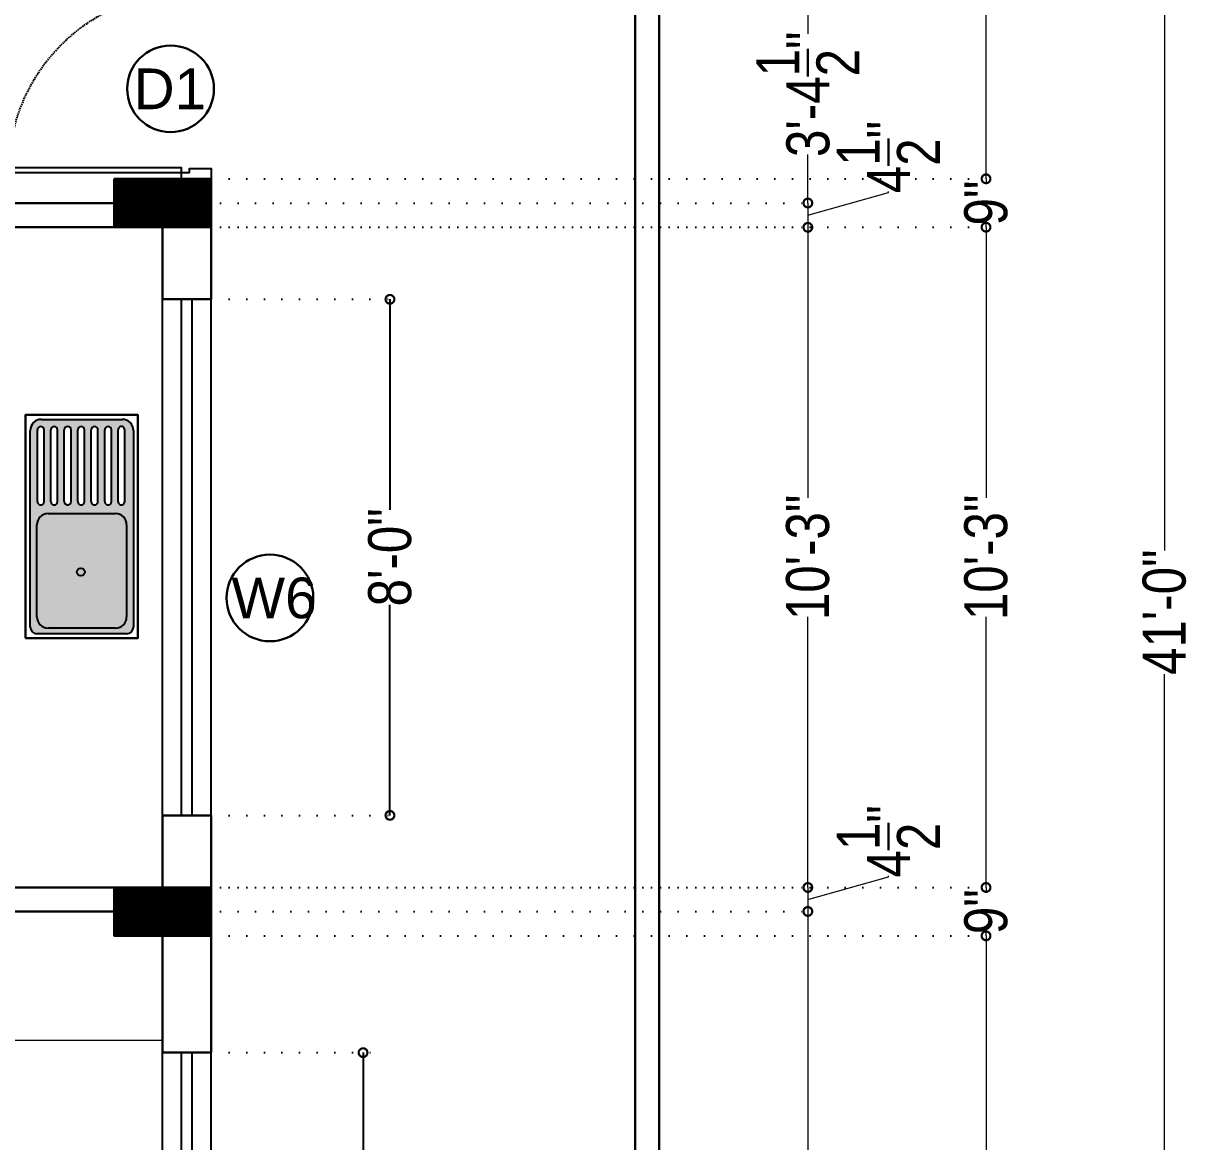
# Model space of a CAD drawing. Extents: x -454308 to 890911, y -14103 to 1343694.
# Drawn here: x 198046.9 to 198264.4, y 661854.3 to 662062.4 of the extents above; entities that cross this region are included whole.
import ezdxf

# ---------------------------------------------------------------- set-up
doc = ezdxf.new("R2010")
doc.units = 0
doc.header["$MEASUREMENT"] = 0
doc.header["$PDMODE"] = 32
doc.linetypes.add('DOT2', pattern=[3.174999999999998, 0, -3.174999999999998])
for name, color, linetype in [('A-Door', 144, 'Continuous'), ('ELE', 7, 'Continuous'), ('FURN', 250, 'Continuous'), ('walls', 7, 'Continuous')]:
    doc.layers.add(name, color=color, linetype=linetype)
for name, color, linetype, lineweight in [('A-Wall', 7, 'Continuous', 30), ('AR- Dim', 159, 'Continuous', 9), ('HATCH', 8, 'Continuous', 20), ('sill', 32, 'Continuous', 25), ('Text', 55, 'Continuous', 25), ('WINDOW', 147, 'Continuous', 25)]:
    doc.layers.add(name, color=color, linetype=linetype, lineweight=lineweight)
doc.styles.add('AA_03.50', font='ARIALN.TTF', dxfattribs={"height": 8})
doc.styles.add('jag', font='arial.ttf')
doc.dimstyles.new('AA_03.50', dxfattribs={"dimtxt": 9, "dimasz": 3.25, "dimexe": 1.75, "dimexo": 3.375, "dimgap": 0.09, "dimtad": 0, "dimdec": 0, "dimzin": 3, "dimdsep": 46, "dimlunit": 4, "dimtxsty": 'AA_03.50', "dimblk": 'DOTSMALL', "dimcen": 0.09, "dimclre": 7, "dimadec": 0, "dimazin": 0, "dimtfac": 1, "dimtdec": 0, "dimtofl": 0, "dimtmove": 0, "dimatfit": 3, "dimfxl": 1, "dimtolj": 1, "dimtzin": 0, "dimlwd": -1, "dimarcsym": 0})

# ---------------------------------------------------------------- blocks, each defined once
blk = doc.blocks.new('rtrttet')
at = {"layer": 'FURN', "ltscale": 5}
h = blk.add_hatch(color=252, dxfattribs=at)
h.set_gradient(color1=(132, 132, 132), rotation=89.99999999999996, one_color=1, tint=1, name='CURVED')
edge = h.paths.add_edge_path(flags=16)
edge.add_line((50990.56004541033, -3347.328410503327), (50990.56004541033, -3359.910334155564))
edge.add_arc((50991.15078083245, -3359.910334155564), 0.5907354221348183, 180, 360)
edge.add_line((50991.7415162546, -3359.910334155564), (50991.7415162546, -3347.328410503327))
edge.add_arc((50991.15078083245, -3347.328410503327), 0.5907354221348183, 0, 180)
edge = h.paths.add_edge_path(flags=16)
edge.add_line((50992.92298709886, -3347.328410503327), (50992.92298709886, -3359.910334155564))
edge.add_arc((50993.51372252098, -3359.910334155564), 0.5907354221348183, 180, 360)
edge.add_line((50994.10445794313, -3359.910334155564), (50994.10445794313, -3347.328410503327))
edge.add_arc((50993.51372252098, -3347.328410503327), 0.5907354221348183, 0, 180)
edge = h.paths.add_edge_path(flags=16)
edge.add_line((50995.28592878741, -3347.328410503327), (50995.28592878741, -3359.910334155564))
edge.add_arc((50995.87666420952, -3359.910334155564), 0.5907354221348183, 180, 360)
edge.add_line((50996.46739963167, -3359.910334155564), (50996.46739963167, -3347.328410503327))
edge.add_arc((50995.87666420952, -3347.328410503327), 0.5907354221348183, 0, 180)
edge = h.paths.add_edge_path(flags=16)
edge.add_line((50997.64887047594, -3347.328410503327), (50997.64887047594, -3359.910334155564))
edge.add_arc((50998.23960589809, -3359.910334155564), 0.5907354221348183, 180, 360)
edge.add_line((50998.83034132022, -3359.910334155564), (50998.83034132022, -3347.328410503327))
edge.add_arc((50998.23960589809, -3347.328410503327), 0.5907354221348183, 0, 180)
edge = h.paths.add_edge_path(flags=16)
edge.add_line((50989.37857456606, -3347.328410503327), (50989.37857456606, -3359.910334155564))
edge.add_arc((50988.78783914392, -3359.910334155564), 0.5907354221348183, -180, 0, ccw=False)
edge.add_line((50988.19710372178, -3359.910334155564), (50988.19710372178, -3347.328410503327))
edge.add_arc((50988.78783914392, -3347.328410503327), 0.5907354221348183, 0, 180, ccw=False)
edge = h.paths.add_edge_path(flags=16)
edge.add_line((50987.01563287752, -3347.328410503327), (50987.01563287752, -3359.910334155564))
edge.add_arc((50986.42489745539, -3359.910334155564), 0.5907354221348183, -180, 0, ccw=False)
edge.add_line((50985.83416203325, -3359.910334155564), (50985.83416203325, -3347.328410503327))
edge.add_arc((50986.42489745539, -3347.328410503327), 0.5907354221348183, 0, 180, ccw=False)
edge = h.paths.add_edge_path()
edge.add_line((51000.09801564757, -3325.312846690668), (51000.09801564757, -3359.787715925591))
edge.add_arc((50998.12889757379, -3359.787715925591), 1.969118073782724, -90, 0, ccw=False)
edge.add_line((50998.12889757379, -3361.756833999378), (50983.95124744254, -3361.756833999378))
edge.add_arc((50983.95124744254, -3359.787715925591), 1.969118073782724, 180, 270, ccw=False)
edge.add_line((50981.98212936877, -3359.787715925591), (50981.98212936877, -3325.312846690668))
edge.add_arc((50983.16360021303, -3325.312846690668), 1.181470844269636, 90, 180, ccw=False)
edge.add_line((50983.16360021303, -3324.131375846385), (50998.9165448033, -3324.131375846385))
edge.add_arc((50998.9165448033, -3325.312846690668), 1.181470844269636, 0, 90, ccw=False)
edge = h.paths.add_edge_path(flags=16)
edge.add_line((50984.65269118897, -3347.328410503327), (50984.65269118897, -3359.910334155564))
edge.add_arc((50984.07785513079, -3347.312511139378), 0.5750558960384421, 358.4156626171143, 541.5843373828856)
edge.add_arc((50984.07785513079, -3359.926233519499), 0.5750558960384421, 178.4156626171142, 361.5843373828858)
edge.add_line((50983.5030190726, -3347.335673492086), (50983.5030190726, -3359.910334155564))
h = blk.add_hatch(color=252, dxfattribs=at)
h.set_gradient(color1=(132, 132, 132), rotation=89.99999999999996, one_color=1, tint=1, name='CURVED')
edge = h.paths.add_edge_path()
edge.add_line((50999.21622282836, -3327.1003559008), (50999.21622282836, -3343.247124105828))
edge.add_arc((50997.24710475459, -3343.247124105828), 1.969118073782724, -90, 0, ccw=False)
edge.add_line((50997.24710475459, -3345.216242179598), (50985.43239631189, -3345.216242179598))
edge.add_arc((50985.43239631189, -3343.247124105828), 1.969118073782724, 180, 270, ccw=False)
edge.add_line((50983.46327823809, -3343.247124105828), (50983.46327823809, -3327.1003559008))
edge.add_arc((50985.43239631189, -3327.1003559008), 1.969118073782724, 90, 180, ccw=False)
edge.add_line((50985.43239631189, -3325.131237827027), (50997.24710475459, -3325.131237827027))
edge.add_arc((50997.24710475459, -3327.1003559008), 1.969118073782724, 0, 90, ccw=False)
at = {"layer": 'ELE'}
blk.add_lwpolyline([(51000.88566287708, -3323.343728616881), (50981.19448213926, -3323.343728616881), (50981.19448213926, -3362.544481228896), (51000.88566287708, -3362.544481228896)], close=True, dxfattribs=at)
blk.add_circle((50991.20272050669, -3334.973535494666), 0.6792338294544606, dxfattribs=at)
at = {"layer": 'FURN'}
for p, q in [((50981.19448213926, -3323.343728616881), (51000.88566287708, -3323.343728616881)), ((50981.19448213926, -3362.544481228896), (50981.19448213926, -3323.343728616881)), ((50983.16360021303, -3324.131375846385), (50998.9165448033, -3324.131375846385)), ((51000.88566287708, -3323.343728616881), (51000.88566287708, -3362.544481228896)), ((50981.98212936877, -3359.787715925591), (50981.98212936877, -3325.312846690668)), ((50985.13271828683, -3325.131237827027), (50996.94742672952, -3325.131237827027)), ((50985.13271828683, -3325.131237827027), (50996.94742672952, -3325.131237827027)), ((51000.09801564757, -3325.312846690668), (51000.09801564757, -3359.787715925591)), ((50983.16360021303, -3343.247124105828), (50983.16360021303, -3327.1003559008)), ((50983.16360021303, -3343.247124105828), (50983.16360021303, -3327.1003559008)), ((50998.9165448033, -3327.1003559008), (50998.9165448033, -3343.247124105828)), ((50998.9165448033, -3327.1003559008), (50998.9165448033, -3343.247124105828)), ((50996.94742672952, -3345.216242179598), (50985.13271828683, -3345.216242179598)), ((50996.94742672952, -3345.216242179598), (50985.13271828683, -3345.216242179598)), ((50983.5030190726, -3347.335673492086), (50983.5030190726, -3359.910334155564)), ((51000.88566287708, -3362.544481228896), (50981.19448213926, -3362.544481228896)), ((50998.12889757379, -3361.756833999378), (50983.95124744254, -3361.756833999378))]:
    blk.add_line(p, q, dxfattribs=at)
at = {"layer": 'FURN', "color": 0}
for p, q in [((50984.65269118897, -3347.328410503327), (50984.65269118897, -3359.910334155564)), ((50985.83416203325, -3347.328410503327), (50985.83416203325, -3359.910334155564)), ((50987.01563287752, -3347.328410503327), (50987.01563287752, -3359.910334155564)), ((50988.19710372178, -3347.328410503327), (50988.19710372178, -3359.910334155564)), ((50989.37857456606, -3347.328410503327), (50989.37857456606, -3359.910334155564)), ((50990.56004541033, -3347.328410503327), (50990.56004541033, -3359.910334155564)), ((50991.7415162546, -3347.328410503327), (50991.7415162546, -3359.910334155564)), ((50992.92298709886, -3347.328410503327), (50992.92298709886, -3359.910334155564)), ((50994.10445794313, -3347.328410503327), (50994.10445794313, -3359.910334155564)), ((50995.28592878741, -3347.328410503327), (50995.28592878741, -3359.910334155564)), ((50996.46739963167, -3347.328410503327), (50996.46739963167, -3359.910334155564)), ((50997.64887047594, -3347.328410503327), (50997.64887047594, -3359.910334155564)), ((50998.83034132022, -3347.328410503327), (50998.83034132022, -3359.910334155564))]:
    blk.add_line(p, q, dxfattribs=at)
at = {"layer": 'FURN'}
for centre, radius, start, end in [((50983.16360021303, -3325.312846690668), 1.181470844269636, 90, 180), ((50998.9165448033, -3325.312846690668), 1.181470844269636, 0, 90), ((50985.13271828683, -3327.1003559008), 1.969118073782724, 90, 180), ((50985.13271828683, -3327.1003559008), 1.969118073782724, 90, 180), ((50996.94742672952, -3327.1003559008), 1.969118073782724, 0, 90), ((50996.94742672952, -3327.1003559008), 1.969118073782724, 0, 90), ((50985.13271828683, -3343.247124105828), 1.969118073782724, 180, 270), ((50985.13271828683, -3343.247124105828), 1.969118073782724, 180, 270), ((50996.94742672952, -3343.247124105828), 1.969118073782724, 270, 0), ((50996.94742672952, -3343.247124105828), 1.969118073782724, 270, 0), ((50984.07785513079, -3347.312511139378), 0.5750558960384421, 358.4156626171143, 181.5843373828857), ((50986.42489745539, -3347.328410503327), 0.5907354221348183, 0, 180), ((50988.78783914392, -3347.328410503327), 0.5907354221348183, 0, 180), ((50991.15078083245, -3347.328410503327), 0.5907354221348183, 0, 180), ((50993.51372252098, -3347.328410503327), 0.5907354221348183, 0, 180), ((50995.87666420952, -3347.328410503327), 0.5907354221348183, 0, 180), ((50998.23960589809, -3347.328410503327), 0.5907354221348183, 0, 180), ((50983.95124744254, -3359.787715925591), 1.969118073782724, 180, 270), ((50984.07785513079, -3359.926233519499), 0.5750558960384421, 178.4156626171142, 1.584337382885721), ((50986.42489745539, -3359.910334155564), 0.5907354221348183, 180, 0), ((50988.78783914392, -3359.910334155564), 0.5907354221348183, 180, 0), ((50991.15078083245, -3359.910334155564), 0.5907354221348183, 180, 0), ((50993.51372252098, -3359.910334155564), 0.5907354221348183, 180, 0), ((50995.87666420952, -3359.910334155564), 0.5907354221348183, 180, 0), ((50998.23960589809, -3359.910334155564), 0.5907354221348183, 180, 0), ((50998.12889757379, -3359.787715925591), 1.969118073782724, 270, 0)]:
    blk.add_arc(centre, radius, start, end, dxfattribs=at)
blk = doc.blocks.new('eeee')
at = {"layer": 'A-Door'}
for points in [[(165919.1983659357, 672860.6683112537), (165924.7052152508, 672860.6683112537), (165924.7052152508, 672859.4765304318), (165923.225763196, 672859.4765304318), (165923.225763196, 672858.7779002946), (165919.1983659357, 672858.7779002946), (165919.1983659357, 672860.6683112537)], [(165924.7052152508, 672859.4765304318), (165924.7052152508, 672858.6135167329), (165956.8832974426, 672858.6135167329), (165956.8832974426, 672859.4765304318), (165924.7052152508, 672859.4765304318)], [(165956.8832974426, 672858.6135167329), (165956.8422015522, 672858.3258455002)], [(165956.8422015522, 672858.2025578289), (165956.8422015522, 672857.9970783768)], [(165956.6778179906, 672855.9833797468), (165956.6778179906, 672855.7368044043)], [(165956.7600097714, 672856.723105774), (165956.7600097714, 672856.6820098838), (165956.7189138809, 672856.4765304319)], [(165956.7189138809, 672856.3532427606), (165956.7189138809, 672856.1066674179)], [(165956.8011056618, 672857.0929687879), (165956.7600097714, 672856.8463934454)], [(165956.8011056618, 672857.8326948152), (165956.8011056618, 672857.5861194729)], [(165956.8011056618, 672857.4628318016), (165956.8011056618, 672857.2162564592)], [(165956.3901467577, 672853.7642016646), (165956.3490508672, 672853.5176263221)], [(165956.431242648, 672854.1340646785), (165956.3901467577, 672853.887489336)], [(165956.5134344289, 672854.5039276918), (165956.4723385385, 672854.2573523497)], [(165956.5545303193, 672854.8737907058), (165956.5545303193, 672854.7915989249), (165956.5134344289, 672854.6272153632)], [(165956.6367221001, 672855.6135167329), (165956.5956262097, 672855.3669413907)], [(165956.5956262097, 672855.2436537194), (165956.5956262097, 672854.997078377)], [(165955.9380919631, 672851.5450235824), (165955.8559001823, 672851.2984482399)], [(165956.020283744, 672851.9148865961), (165955.9791878536, 672851.6683112537)], [(165956.0613796344, 672852.2847496098), (165956.020283744, 672852.0381742675)], [(165956.1846673056, 672852.6546126236), (165956.1024755248, 672852.408037281)], [(165956.2668590864, 672853.0244756372), (165956.225763196, 672852.8600920754), (165956.1846673056, 672852.7779002947)], [(165956.3079549769, 672853.394338651), (165956.2668590864, 672853.1477633085)], [(165955.3216536069, 672849.4080372811), (165955.2394618262, 672849.1614619386), (165955.2394618262, 672849.1203660482)], [(165955.4449412782, 672849.7779002946), (165955.3627494974, 672849.5313249523)], [(165955.527133059, 672850.1066674181), (165955.4449412782, 672849.8600920754)], [(165955.6504207303, 672850.4765304318), (165955.5682289494, 672850.2299550893)], [(165955.7737084015, 672850.805297555), (165955.6504207303, 672850.5998181031)], [(165955.8559001823, 672851.1751605687), (165955.7737084015, 672851.0107770071), (165955.7737084015, 672850.9285852263)], [(165954.5819275796, 672847.2710509797), (165954.4997357988, 672847.0244756372)], [(165954.7052152508, 672847.6409139935), (165954.62302347, 672847.3943386507)], [(165954.828502922, 672847.9696811168), (165954.7463111412, 672847.7642016646)], [(165954.9517905933, 672848.3395441305), (165954.8695988125, 672848.0929687879)], [(165955.0750782645, 672848.7094071441), (165955.0339823741, 672848.4628318016)], [(165955.2394618262, 672849.0381742673), (165955.1161741549, 672848.8326948152)], [(165953.6778179906, 672845.2162564592), (165953.5956262097, 672845.0107770071)], [(165953.8422015522, 672845.5450235824), (165953.7600097714, 672845.3395441303)], [(165954.0065851139, 672845.8737907057), (165953.924393333, 672845.6272153632)], [(165954.1709686755, 672846.2436537194), (165954.0476810042, 672845.997078377)], [(165954.2942563467, 672846.6135167329), (165954.1709686755, 672846.3669413907)], [(165954.4586399083, 672846.901187966), (165954.3353522371, 672846.695708514)], [(165952.4860371686, 672842.9148865961), (165952.3627494974, 672842.6683112535)], [(165952.6915166207, 672843.202557829), (165952.5682289494, 672842.997078377)], [(165952.8559001823, 672843.5313249523), (165952.7326125111, 672843.3258455003)], [(165953.020283744, 672843.8600920754), (165953.020283744, 672843.8600920754), (165952.8969960728, 672843.6546126236)], [(165953.225763196, 672844.1888591989), (165953.1024755248, 672843.9833797468)], [(165953.3490508672, 672844.5176263221), (165953.225763196, 672844.31214687)], [(165953.5545303193, 672844.8874893357), (165953.4312426481, 672844.6409139935)], [(165951.0887768947, 672840.6546126236), (165951.0476810043, 672840.5313249523), (165950.9654892234, 672840.4491331715)], [(165951.3353522371, 672840.9833797468), (165951.1709686755, 672840.7779002949)], [(165951.5408316892, 672841.2710509797), (165951.3764481275, 672841.0655715276)], [(165951.7463111412, 672841.5998181031), (165951.5819275796, 672841.394338651)], [(165951.9106947029, 672841.9285852263), (165951.7874070316, 672841.7231057743)], [(165952.1161741549, 672842.2573523496), (165952.0750782645, 672842.1751605687), (165951.9928864837, 672842.0107770071)], [(165952.2805577166, 672842.5861194729), (165952.1572700453, 672842.3395441303)], [(165949.527133059, 672838.5587222124), (165949.4038453878, 672838.3532427606)], [(165949.7737084015, 672838.8463934455), (165949.6093248399, 672838.6409139932)], [(165950.020283744, 672839.1340646783), (165949.9380919632, 672838.9696811165), (165949.8559001823, 672838.9285852263)], [(165950.2668590864, 672839.421735911), (165950.1024755248, 672839.2162564592)], [(165950.4723385385, 672839.7094071441), (165950.3079549768, 672839.5039276921)], [(165950.6778179905, 672840.0381742673), (165950.5545303193, 672839.8326948152)], [(165950.8832974426, 672840.3669413907), (165950.7600097714, 672840.1614619386)], [(165947.5956262097, 672836.2984482399), (165947.3901467577, 672836.0929687879)], [(165947.8422015522, 672836.5450235824), (165947.6778179906, 672836.380640021)], [(165948.0887768946, 672836.8326948154), (165947.924393333, 672836.6683112537)], [(165948.3764481275, 672837.1203660483), (165948.1709686755, 672836.9148865961)], [(165948.5819275796, 672837.4080372811), (165948.4586399084, 672837.2025578289)], [(165948.828502922, 672837.695708514), (165948.6641193604, 672837.4902290619)], [(165949.0750782645, 672837.9422838563), (165948.9106947029, 672837.7779002946)], [(165949.321653607, 672838.2299550893), (165949.1572700453, 672838.0655715276)], [(165945.4175440179, 672834.2436537194), (165945.2531604563, 672834.0381742675)], [(165945.7052152508, 672834.4491331715), (165945.4997357987, 672834.2847496098)], [(165945.9928864837, 672834.695708514), (165945.828502922, 672834.5313249523)], [(165946.2394618261, 672834.9833797468), (165946.0750782645, 672834.7779002947)], [(165946.527133059, 672835.2299550893), (165946.3627494974, 672835.0655715276)], [(165946.7737084015, 672835.5176263221), (165946.6093248398, 672835.3121468702)], [(165947.0613796344, 672835.723105774), (165946.8969960727, 672835.5998181029)], [(165947.3079549768, 672836.0107770071), (165947.1435714152, 672835.805297555)], [(165942.4586399083, 672831.901187966), (165942.2531604563, 672831.7779002947)], [(165942.7874070316, 672832.1066674181), (165942.5819275796, 672831.9833797468)], [(165943.0750782645, 672832.3121468701), (165943.0339823741, 672832.2710509797), (165942.8695988125, 672832.1888591988)], [(165943.4038453878, 672832.5587222126), (165943.1983659358, 672832.4354345414)], [(165943.6915166207, 672832.7642016646), (165943.4860371686, 672832.6409139932)], [(165943.9791878536, 672833.0107770071), (165943.8148042919, 672832.8463934454)], [(165944.2668590864, 672833.2573523497), (165944.1024755248, 672833.092968788)], [(165944.5545303193, 672833.5039276918), (165944.5545303193, 672833.4628318016), (165944.3901467577, 672833.3395441303)], [(165944.8832974426, 672833.7094071441), (165944.6778179906, 672833.5450235825)], [(165945.129872785, 672833.9559824864), (165944.9654892234, 672833.7915989249)], [(165938.9654892234, 672829.7642016646), (165938.7600097714, 672829.6409139932)], [(165939.2942563467, 672829.9285852263), (165939.0476810042, 672829.805297555)], [(165939.62302347, 672830.0929687879), (165939.4175440179, 672830.0107770071)], [(165939.9517905933, 672830.29844824), (165939.7874070316, 672830.2162564592), (165939.7463111412, 672830.1751605687)], [(165940.2805577166, 672830.5039276921), (165940.0750782645, 672830.3395441304)], [(165940.6093248399, 672830.6683112537), (165940.4038453878, 672830.5450235824)], [(165940.9380919631, 672830.8737907058), (165940.6915166207, 672830.7505030346)], [(165941.225763196, 672831.0792701577), (165941.020283744, 672830.9559824865)], [(165941.5545303193, 672831.2847496098), (165941.4723385385, 672831.202557829), (165941.3490508672, 672831.1614619386)], [(165941.8832974426, 672831.490229062), (165941.6778179906, 672831.3258455003)], [(165942.1709686755, 672831.695708514), (165941.9654892234, 672831.5724208427)], [(165933.7874070316, 672827.5861194729), (165933.5819275796, 672827.4628318016)], [(165934.1572700453, 672827.6683112537), (165933.9106947029, 672827.5861194729)], [(165934.527133059, 672827.791598925), (165934.2805577166, 672827.7094071441)], [(165934.8559001823, 672827.9148865961), (165934.6093248399, 672827.8326948154)], [(165935.225763196, 672828.0792701578), (165934.9791878536, 672827.997078377)], [(165935.5545303193, 672828.2025578289), (165935.3490508673, 672828.1203660483)], [(165935.924393333, 672828.3258455002), (165935.6778179905, 672828.2436537195)], [(165936.2531604563, 672828.4491331715), (165936.0476810042, 672828.3669413907)], [(165936.62302347, 672828.6135167329), (165936.3764481275, 672828.5313249523)], [(165936.9517905933, 672828.7779002946), (165936.7463111412, 672828.6546126234)], [(165937.2805577166, 672828.9422838564), (165937.0339823741, 672828.8600920754)], [(165937.6093248399, 672829.0655715276), (165937.4038453878, 672828.9833797468)], [(165937.9791878536, 672829.2710509797), (165937.7326125111, 672829.1477633085)], [(165938.3079549769, 672829.394338651), (165938.1024755248, 672829.3121468701), (165938.1024755248, 672829.2710509797)], [(165938.6367221001, 672829.5998181031), (165938.4312426481, 672829.4765304318)], [(165919.1983659357, 672824.7094071441), (165924.7052152508, 672824.7094071441), (165924.7052152508, 672825.8600920757), (165923.225763196, 672825.8600920757), (165923.225763196, 672826.5176263221), (165919.1983659357, 672826.5176263221), (165919.1983659357, 672824.7094071441)], [(165923.5134344289, 672825.8600920757), (165923.225763196, 672825.8600920757)], [(165923.8832974426, 672825.8600920757), (165923.6367221001, 672825.8600920757)], [(165924.2531604563, 672825.9011879661), (165924.0065851139, 672825.8600920757)], [(165924.62302347, 672825.9011879661), (165924.3764481275, 672825.9011879661)], [(165924.9928864837, 672825.9011879661), (165924.7463111412, 672825.9011879661)], [(165925.3627494974, 672825.9011879661), (165925.1572700453, 672825.9011879661), (165925.116174155, 672825.9011879661)], [(165925.7326125111, 672825.9422838563), (165925.527133059, 672825.9011879661)], [(165926.1435714152, 672825.9833797467), (165925.8559001823, 672825.9833797467)], [(165926.4723385385, 672825.9833797467), (165926.2668590864, 672825.9833797467)], [(165926.8832974426, 672826.0244756372), (165926.5956262097, 672826.0244756372)], [(165927.2120645659, 672826.1066674179), (165927.0887768947, 672826.0655715276), (165927.0065851139, 672826.0655715276)], [(165927.62302347, 672826.1477633085), (165927.3764481275, 672826.1066674179)], [(165927.9928864837, 672826.1888591989), (165927.7463111412, 672826.1477633085)], [(165928.3627494974, 672826.2299550893), (165928.1161741549, 672826.1888591989)], [(165928.7326125111, 672826.3121468701), (165928.4860371686, 672826.2710509797)], [(165929.1024755248, 672826.3532427606), (165928.9791878536, 672826.3121468701), (165928.8559001823, 672826.3121468701)], [(165929.4312426481, 672826.4354345412), (165929.225763196, 672826.3943386507)], [(165929.8422015522, 672826.5176263221), (165929.5956262097, 672826.4354345412)], [(165930.1709686755, 672826.5998181029), (165929.9654892234, 672826.5176263221)], [(165930.5819275796, 672826.6409139935), (165930.2942563467, 672826.6409139935)], [(165930.9106947029, 672826.723105774), (165930.8695988125, 672826.723105774), (165930.7052152508, 672826.6820098838)], [(165931.2805577165, 672826.8463934454), (165931.0339823741, 672826.7642016646)], [(165931.6504207303, 672826.9285852263), (165931.4038453878, 672826.8463934454)], [(165932.020283744, 672827.0107770071), (165931.7737084015, 672826.9285852263)], [(165932.3901467577, 672827.1340646785), (165932.1435714152, 672827.0518728975)], [(165932.7189138809, 672827.2162564592), (165932.5134344289, 672827.1340646785)], [(165933.0887768946, 672827.3395441305), (165932.8422015522, 672827.2573523496)], [(165933.4586399084, 672827.4628318016), (165933.2120645659, 672827.380640021)]]:
    blk.add_lwpolyline(points, dxfattribs=at)
blk = doc.blocks.new('EGVSVS')
at = {"layer": 'A-Wall'}
h = blk.add_hatch(dxfattribs=at)
h.set_pattern_fill('ANSI31', color=256, style=0)
h.set_pattern_definition([(45, (0, 0), (-0.08838834764831843, 0.08838834764831845), [])])
h.paths.add_polyline_path([(188258.4927754184, 672097.5055490561), (188258.4927754184, 672106.5055490562), (188240.4927754184, 672106.5055490563), (188240.4927754184, 672097.5055490562)])
blk.add_lwpolyline([(188240.4927754184, 672106.5055490562), (188258.4927754184, 672106.5055490562), (188258.4927754184, 672097.5055490562), (188240.4927754184, 672097.5055490562)], close=True, dxfattribs=at)
blk = doc.blocks.new('_DotSmall')
at = {"color": 0, "linetype": 'ByBlock', "const_width": 0.5}
blk.add_lwpolyline([(-0.0625, 0, 1), (0.0625, 0, 1)], format="xyb", close=True, dxfattribs=at)
blk = doc.blocks.new('*D92')
at = {"layer": 'DEFPOINTS', "color": 0, "lineweight": 30, "transparency": 16777216}
for p in [(198081.7869079988, 662011.0401954218), (198081.7869079988, 661915.0401954218), (198115.0750845898, 661915.0401954218)]:
    blk.add_point(p, dxfattribs=at)
at = {"layer": 'walls', "color": 7, "linetype": 'DOT2', "lineweight": -2, "transparency": 16777216}
for p, q in [((198085.1619079988, 662011.0401954218), (198116.8250845898, 662011.0401954218)), ((198085.1619079988, 661915.0401954218), (198116.8250845898, 661915.0401954218))]:
    blk.add_line(p, q, dxfattribs=at)
at = {"layer": 'walls', "color": 0, "transparency": 16777216}
for p, q in [((198115.0750845898, 662011.0401954218), (198115.0750845898, 661971.8587083822)), ((198115.0750845898, 661915.0401954218), (198115.0750845898, 661954.2216824613))]:
    blk.add_line(p, q, dxfattribs=at)
at = {"layer": 'walls', "color": 0, "transparency": 16777216, "xscale": 3.25, "yscale": 3.25, "zscale": 3.25}
for p, rotation in [((198115.0750845898, 662011.0401954218), 90), ((198115.0750845898, 661915.0401954218), 270)]:
    blk.add_blockref('_DotSmall', p, dxfattribs=dict(at, rotation=rotation))
at = {"layer": 'walls', "color": 0, "lineweight": 30, "transparency": 16777216, "insert": (198115.0750845897, 661963.0401954218), "char_height": 8, "attachment_point": 5, "rotation": 90, "style": 'AA_03.50'}
blk.add_mtext('\\A1;8\'-0"', dxfattribs=at)
blk = doc.blocks.new('*D94')
at = {"layer": 'DEFPOINTS', "color": 0, "lineweight": 30, "transparency": 16777216}
for p in [(198081.7869079988, 661870.8929351479), (198081.7869079988, 661774.8929351479), (198110.0759175038, 661774.8929351479)]:
    blk.add_point(p, dxfattribs=at)
at = {"layer": 'walls', "color": 7, "linetype": 'DOT2', "lineweight": -2, "transparency": 16777216}
for p, q in [((198085.1619079988, 661870.8929351479), (198111.8259175038, 661870.8929351479)), ((198085.1619079988, 661774.8929351479), (198111.8259175038, 661774.8929351479))]:
    blk.add_line(p, q, dxfattribs=at)
at = {"layer": 'walls', "color": 0, "transparency": 16777216}
for p, q in [((198110.0759175038, 661870.8929351479), (198110.0759175038, 661831.7114481083)), ((198110.0759175038, 661774.8929351479), (198110.0759175038, 661814.0744221874))]:
    blk.add_line(p, q, dxfattribs=at)
at = {"layer": 'walls', "color": 0, "transparency": 16777216, "xscale": 3.25, "yscale": 3.25, "zscale": 3.25}
for p, rotation in [((198110.0759175038, 661870.8929351479), 90), ((198110.0759175038, 661774.8929351479), 270)]:
    blk.add_blockref('_DotSmall', p, dxfattribs=dict(at, rotation=rotation))
at = {"layer": 'walls', "color": 0, "lineweight": 30, "transparency": 16777216, "insert": (198110.0759175037, 661822.8929351479), "char_height": 8, "attachment_point": 5, "rotation": 90, "style": 'AA_03.50'}
blk.add_mtext('\\A1;8\'-0"', dxfattribs=at)
blk = doc.blocks.new('*D173')
at = {"layer": 'AR- Dim', "color": 7, "linetype": 'DOT2', "lineweight": -2, "transparency": 16777216}
for p, q in [((198085.1619079989, 662069.4169077507), (198194.5705781478, 662069.4169077507)), ((198067.1619079988, 662028.958003641), (198194.5705781478, 662028.958003641))]:
    blk.add_line(p, q, dxfattribs=at)
at = {"layer": 'AR- Dim', "color": 0, "transparency": 16777216}
for p, q in [((198192.8205781478, 662069.4169077507), (198192.8205781478, 662060.4097885744)), ((198192.8205781478, 662028.958003641), (198192.8205781478, 662037.9651228172))]:
    blk.add_line(p, q, dxfattribs=at)
at = {"layer": 'DEFPOINTS', "color": 0, "lineweight": 30, "transparency": 16777216}
for p in [(198081.7869079989, 662069.4169077507), (198063.7869079988, 662028.958003641), (198192.8205781478, 662028.958003641)]:
    blk.add_point(p, dxfattribs=at)
at = {"layer": 'AR- Dim', "color": 0, "transparency": 16777216, "xscale": 3.25, "yscale": 3.25, "zscale": 3.25}
for p, rotation in [((198192.8205781478, 662069.4169077507), 90), ((198192.8205781478, 662028.958003641), 270)]:
    blk.add_blockref('_DotSmall', p, dxfattribs=dict(at, rotation=rotation))
at = {"layer": 'AR- Dim', "color": 0, "lineweight": 30, "transparency": 16777216, "insert": (198192.8205781477, 662049.1874556958), "char_height": 8, "attachment_point": 5, "rotation": 90, "style": 'AA_03.50'}
blk.add_mtext('\\A1;3\'-4{\\H1.000000x;\\S1/2;}"', dxfattribs=at)
blk = doc.blocks.new('*D174')
at = {"layer": 'AR- Dim', "color": 0, "transparency": 16777216}
for p, q in [((198192.8205781478, 662026.6977296683), (198207.8121913812, 662030.9252136383)), ((198207.8121913812, 662030.9252136383), (198207.8121913812, 662031.1052136384)), ((198192.8205781478, 662028.958003641), (198192.8205781478, 662024.4374556958))]:
    blk.add_line(p, q, dxfattribs=at)
at = {"layer": 'AR- Dim', "color": 7, "linetype": 'DOT2', "lineweight": -2, "transparency": 16777216}
for p, q in [((198067.1619079988, 662028.958003641), (198194.5705781478, 662028.958003641)), ((198067.1619079988, 662024.4374556958), (198194.5705781478, 662024.4374556958))]:
    blk.add_line(p, q, dxfattribs=at)
at = {"layer": 'DEFPOINTS', "color": 0, "lineweight": 30, "transparency": 16777216}
for p in [(198063.7869079988, 662028.958003641), (198063.7869079988, 662024.4374556958), (198192.8205781478, 662024.4374556958)]:
    blk.add_point(p, dxfattribs=at)
at = {"layer": 'AR- Dim', "color": 0, "transparency": 16777216, "xscale": 3.25, "yscale": 3.25, "zscale": 3.25}
for p, rotation in [((198192.8205781478, 662028.958003641), 90), ((198192.8205781478, 662024.4374556958), 270)]:
    blk.add_blockref('_DotSmall', p, dxfattribs=dict(at, rotation=rotation))
at = {"layer": 'AR- Dim', "color": 0, "lineweight": 30, "transparency": 16777216, "insert": (198207.8121913811, 662037.5062641158), "char_height": 8, "attachment_point": 5, "rotation": 90, "style": 'AA_03.50'}
blk.add_mtext('\\A1;4{\\H1.000000x;\\S1/2;}"', dxfattribs=at)
blk = doc.blocks.new('*D175')
at = {"layer": 'AR- Dim', "color": 7, "linetype": 'DOT2', "lineweight": -2, "transparency": 16777216}
for p, q in [((198067.1619079988, 662024.4374556958), (198194.5705781478, 662024.4374556958)), ((198067.1619079988, 661901.6223872027), (198194.5705781478, 661901.6223872027))]:
    blk.add_line(p, q, dxfattribs=at)
at = {"layer": 'AR- Dim', "color": 0, "transparency": 16777216}
for p, q in [((198192.8205781478, 662024.4374556958), (198192.8205781478, 661974.0885435502)), ((198192.8205781478, 661901.6223872027), (198192.8205781478, 661951.9712993483))]:
    blk.add_line(p, q, dxfattribs=at)
at = {"layer": 'DEFPOINTS', "color": 0, "lineweight": 30, "transparency": 16777216}
for p in [(198063.7869079988, 662024.4374556958), (198063.7869079988, 661901.6223872027), (198192.8205781478, 661901.6223872027)]:
    blk.add_point(p, dxfattribs=at)
at = {"layer": 'AR- Dim', "color": 0, "transparency": 16777216, "xscale": 3.25, "yscale": 3.25, "zscale": 3.25}
for p, rotation in [((198192.8205781478, 662024.4374556958), 90), ((198192.8205781478, 661901.6223872027), 270)]:
    blk.add_blockref('_DotSmall', p, dxfattribs=dict(at, rotation=rotation))
at = {"layer": 'AR- Dim', "color": 0, "lineweight": 30, "transparency": 16777216, "insert": (198192.8205781477, 661963.0299214493), "char_height": 8, "attachment_point": 5, "rotation": 90, "style": 'AA_03.50'}
blk.add_mtext('\\A1;10\'-3"', dxfattribs=at)
blk = doc.blocks.new('*D176')
at = {"layer": 'AR- Dim', "color": 0, "transparency": 16777216}
for p, q in [((198192.8205781478, 661899.3929351479), (198207.8121913812, 661903.6204191179)), ((198207.8121913812, 661903.6204191179), (198207.8121913812, 661903.8004191179)), ((198192.8205781478, 661901.6223872027), (198192.8205781478, 661897.163483093))]:
    blk.add_line(p, q, dxfattribs=at)
at = {"layer": 'AR- Dim', "color": 7, "linetype": 'DOT2', "lineweight": -2, "transparency": 16777216}
for p, q in [((198067.1619079988, 661901.6223872027), (198194.5705781478, 661901.6223872027)), ((198067.1619079988, 661897.163483093), (198194.5705781478, 661897.163483093))]:
    blk.add_line(p, q, dxfattribs=at)
at = {"layer": 'DEFPOINTS', "color": 0, "lineweight": 30, "transparency": 16777216}
for p in [(198063.7869079988, 661901.6223872027), (198063.7869079988, 661897.163483093), (198192.8205781478, 661897.163483093)]:
    blk.add_point(p, dxfattribs=at)
at = {"layer": 'AR- Dim', "color": 0, "transparency": 16777216, "xscale": 3.25, "yscale": 3.25, "zscale": 3.25}
for p, rotation in [((198192.8205781478, 661901.6223872027), 90), ((198192.8205781478, 661897.163483093), 270)]:
    blk.add_blockref('_DotSmall', p, dxfattribs=dict(at, rotation=rotation))
at = {"layer": 'AR- Dim', "color": 0, "lineweight": 30, "transparency": 16777216, "insert": (198207.8121913811, 661910.2014695953), "char_height": 8, "attachment_point": 5, "rotation": 90, "style": 'AA_03.50'}
blk.add_mtext('\\A1;4{\\H1.000000x;\\S1/2;}"', dxfattribs=at)
blk = doc.blocks.new('*D177')
at = {"layer": 'AR- Dim', "color": 7, "linetype": 'DOT2', "lineweight": -2, "transparency": 16777216}
for p, q in [((198067.1619079988, 661897.163483093), (198194.5705781478, 661897.163483093)), ((198076.1619079988, 661753.163483093), (198194.5705781478, 661753.163483093))]:
    blk.add_line(p, q, dxfattribs=at)
at = {"layer": 'AR- Dim', "color": 0, "transparency": 16777216}
for p, q in [((198192.8205781478, 661897.163483093), (198192.8205781478, 661836.222105194)), ((198192.8205781478, 661753.163483093), (198192.8205781478, 661814.104860992))]:
    blk.add_line(p, q, dxfattribs=at)
at = {"layer": 'DEFPOINTS', "color": 0, "lineweight": 30, "transparency": 16777216}
for p in [(198063.7869079988, 661897.163483093), (198072.7869079988, 661753.163483093), (198192.8205781478, 661753.163483093)]:
    blk.add_point(p, dxfattribs=at)
at = {"layer": 'AR- Dim', "color": 0, "transparency": 16777216, "xscale": 3.25, "yscale": 3.25, "zscale": 3.25}
for p, rotation in [((198192.8205781478, 661897.163483093), 90), ((198192.8205781478, 661753.163483093), 270)]:
    blk.add_blockref('_DotSmall', p, dxfattribs=dict(at, rotation=rotation))
at = {"layer": 'AR- Dim', "color": 0, "lineweight": 30, "transparency": 16777216, "insert": (198192.8205781477, 661825.163483093), "char_height": 8, "attachment_point": 5, "rotation": 90, "style": 'AA_03.50'}
blk.add_mtext('\\A1;12\'-0"', dxfattribs=at)
blk = doc.blocks.new('*D184')
at = {"layer": 'AR- Dim', "color": 7, "linetype": 'DOT2', "lineweight": -2, "transparency": 16777216}
for p, q in [((198085.1619079988, 662153.2319762438), (198227.7196371801, 662153.2319762438)), ((198085.1619079988, 662033.458003641), (198227.7196371801, 662033.458003641))]:
    blk.add_line(p, q, dxfattribs=at)
at = {"layer": 'AR- Dim', "color": 0, "transparency": 16777216}
for p, q in [((198225.9696371801, 662153.2319762438), (198225.9696371801, 662104.4036120434)), ((198225.9696371801, 662033.458003641), (198225.9696371801, 662082.2863678414))]:
    blk.add_line(p, q, dxfattribs=at)
at = {"layer": 'DEFPOINTS', "color": 0, "lineweight": 30, "transparency": 16777216}
for p in [(198081.7869079988, 662153.2319762438), (198081.7869079988, 662033.458003641), (198225.9696371801, 662033.458003641)]:
    blk.add_point(p, dxfattribs=at)
at = {"layer": 'AR- Dim', "color": 0, "transparency": 16777216, "xscale": 3.25, "yscale": 3.25, "zscale": 3.25}
for p, rotation in [((198225.9696371801, 662153.2319762438), 90), ((198225.9696371801, 662033.458003641), 270)]:
    blk.add_blockref('_DotSmall', p, dxfattribs=dict(at, rotation=rotation))
at = {"layer": 'AR- Dim', "color": 0, "lineweight": 30, "transparency": 16777216, "insert": (198225.96963718, 662093.3449899424), "char_height": 8, "attachment_point": 5, "rotation": 90, "style": 'AA_03.50'}
blk.add_mtext('\\A1;10\'-0"', dxfattribs=at)
blk = doc.blocks.new('*D185')
at = {"layer": 'AR- Dim', "color": 7, "linetype": 'DOT2', "lineweight": -2, "transparency": 16777216}
for p, q in [((198085.1619079988, 662033.458003641), (198227.7196371801, 662033.458003641)), ((198085.1619079988, 662024.458003641), (198227.7196371801, 662024.458003641))]:
    blk.add_line(p, q, dxfattribs=at)
at = {"layer": 'AR- Dim', "color": 0, "transparency": 16777216}
for p, q in [((198225.9696371801, 662033.458003641), (198225.9696371801, 662032.8242655782)), ((198225.9696371801, 662024.458003641), (198225.9696371801, 662025.0917417038))]:
    blk.add_line(p, q, dxfattribs=at)
at = {"layer": 'DEFPOINTS', "color": 0, "lineweight": 30, "transparency": 16777216}
for p in [(198081.7869079988, 662033.458003641), (198081.7869079988, 662024.458003641), (198225.9696371801, 662024.458003641)]:
    blk.add_point(p, dxfattribs=at)
at = {"layer": 'AR- Dim', "color": 0, "transparency": 16777216, "xscale": 3.25, "yscale": 3.25, "zscale": 3.25}
for p, rotation in [((198225.9696371801, 662033.458003641), 90), ((198225.9696371801, 662024.458003641), 270)]:
    blk.add_blockref('_DotSmall', p, dxfattribs=dict(at, rotation=rotation))
at = {"layer": 'AR- Dim', "color": 0, "lineweight": 30, "transparency": 16777216, "insert": (198225.96963718, 662028.958003641), "char_height": 8, "attachment_point": 5, "rotation": 90, "style": 'AA_03.50'}
blk.add_mtext('\\A1;9"', dxfattribs=at)
blk = doc.blocks.new('*D186')
at = {"layer": 'AR- Dim', "color": 7, "linetype": 'DOT2', "lineweight": -2, "transparency": 16777216}
for p, q in [((198085.1619079988, 662024.458003641), (198227.7196371801, 662024.458003641)), ((198085.1619079988, 661901.6223872027), (198227.7196371801, 661901.6223872027))]:
    blk.add_line(p, q, dxfattribs=at)
at = {"layer": 'AR- Dim', "color": 0, "transparency": 16777216}
for p, q in [((198225.9696371801, 662024.458003641), (198225.9696371801, 661974.0988175228)), ((198225.9696371801, 661901.6223872027), (198225.9696371801, 661951.9815733208))]:
    blk.add_line(p, q, dxfattribs=at)
at = {"layer": 'DEFPOINTS', "color": 0, "lineweight": 30, "transparency": 16777216}
for p in [(198081.7869079988, 662024.458003641), (198081.7869079988, 661901.6223872027), (198225.9696371801, 661901.6223872027)]:
    blk.add_point(p, dxfattribs=at)
at = {"layer": 'AR- Dim', "color": 0, "transparency": 16777216, "xscale": 3.25, "yscale": 3.25, "zscale": 3.25}
for p, rotation in [((198225.9696371801, 662024.458003641), 90), ((198225.9696371801, 661901.6223872027), 270)]:
    blk.add_blockref('_DotSmall', p, dxfattribs=dict(at, rotation=rotation))
at = {"layer": 'AR- Dim', "color": 0, "lineweight": 30, "transparency": 16777216, "insert": (198225.96963718, 661963.0401954218), "char_height": 8, "attachment_point": 5, "rotation": 90, "style": 'AA_03.50'}
blk.add_mtext('\\A1;10\'-3"', dxfattribs=at)
blk = doc.blocks.new('*D187')
at = {"layer": 'AR- Dim', "color": 7, "linetype": 'DOT2', "lineweight": -2, "transparency": 16777216}
for p, q in [((198085.1619079988, 661901.6223872027), (198227.7196371801, 661901.6223872027)), ((198085.1619079988, 661892.6223872027), (198227.7196371801, 661892.6223872027))]:
    blk.add_line(p, q, dxfattribs=at)
at = {"layer": 'AR- Dim', "color": 0, "transparency": 16777216}
for p, q in [((198225.9696371801, 661901.6223872027), (198225.9696371801, 661900.9886491399)), ((198225.9696371801, 661892.6223872027), (198225.9696371801, 661893.2561252655))]:
    blk.add_line(p, q, dxfattribs=at)
at = {"layer": 'DEFPOINTS', "color": 0, "lineweight": 30, "transparency": 16777216}
for p in [(198081.7869079988, 661901.6223872027), (198081.7869079988, 661892.6223872027), (198225.9696371801, 661892.6223872027)]:
    blk.add_point(p, dxfattribs=at)
at = {"layer": 'AR- Dim', "color": 0, "transparency": 16777216, "xscale": 3.25, "yscale": 3.25, "zscale": 3.25}
for p, rotation in [((198225.9696371801, 661901.6223872027), 90), ((198225.9696371801, 661892.6223872027), 270)]:
    blk.add_blockref('_DotSmall', p, dxfattribs=dict(at, rotation=rotation))
at = {"layer": 'AR- Dim', "color": 0, "lineweight": 30, "transparency": 16777216, "insert": (198225.96963718, 661897.1223872027), "char_height": 8, "attachment_point": 5, "rotation": 90, "style": 'AA_03.50'}
blk.add_mtext('\\A1;9"', dxfattribs=at)
blk = doc.blocks.new('*D188')
at = {"layer": 'AR- Dim', "color": 7, "linetype": 'DOT2', "lineweight": -2, "transparency": 16777216}
for p, q in [((198085.1619079988, 661892.6223872027), (198227.7196371801, 661892.6223872027)), ((198085.1619079988, 661753.163483093), (198227.7196371801, 661753.163483093))]:
    blk.add_line(p, q, dxfattribs=at)
at = {"layer": 'AR- Dim', "color": 0, "transparency": 16777216}
for p, q in [((198225.9696371801, 661892.6223872027), (198225.9696371801, 661836.355377167)), ((198225.9696371801, 661753.163483093), (198225.9696371801, 661809.4304931287))]:
    blk.add_line(p, q, dxfattribs=at)
at = {"layer": 'DEFPOINTS', "color": 0, "lineweight": 30, "transparency": 16777216}
for p in [(198081.7869079988, 661892.6223872027), (198081.7869079988, 661753.163483093), (198225.9696371801, 661753.163483093)]:
    blk.add_point(p, dxfattribs=at)
at = {"layer": 'AR- Dim', "color": 0, "transparency": 16777216, "xscale": 3.25, "yscale": 3.25, "zscale": 3.25}
for p, rotation in [((198225.9696371801, 661892.6223872027), 90), ((198225.9696371801, 661753.163483093), 270)]:
    blk.add_blockref('_DotSmall', p, dxfattribs=dict(at, rotation=rotation))
at = {"layer": 'AR- Dim', "color": 0, "lineweight": 30, "transparency": 16777216, "insert": (198225.96963718, 661822.8929351479), "char_height": 8, "attachment_point": 5, "rotation": 90, "style": 'AA_03.50'}
blk.add_mtext('\\A1;11\'-7{\\H1.000000x;\\S1/2;}"', dxfattribs=at)
blk = doc.blocks.new('*D192')
at = {"layer": 'AR- Dim', "color": 7, "linetype": 'DOT2', "lineweight": -2, "transparency": 16777216}
for p, q in [((198168.5386203276, 662198.7319762438), (198260.9009226594, 662198.7319762438)), ((198168.5386203276, 661706.9306063807), (198260.9009226594, 661706.9306063807))]:
    blk.add_line(p, q, dxfattribs=at)
at = {"layer": 'AR- Dim', "color": 0, "transparency": 16777216}
for p, q in [((198259.1509226594, 662198.7319762438), (198259.1509226594, 661964.3292039998)), ((198259.1509226594, 661706.9306063807), (198259.1509226594, 661941.3333786246))]:
    blk.add_line(p, q, dxfattribs=at)
at = {"layer": 'DEFPOINTS', "color": 0, "lineweight": 30, "transparency": 16777216}
for p in [(198165.1636203276, 662198.7319762438), (198165.1636203276, 661706.9306063807), (198259.1509226594, 661706.9306063807)]:
    blk.add_point(p, dxfattribs=at)
at = {"layer": 'AR- Dim', "color": 0, "transparency": 16777216, "xscale": 3.25, "yscale": 3.25, "zscale": 3.25}
for p, rotation in [((198259.1509226594, 662198.7319762438), 90), ((198259.1509226594, 661706.9306063807), 270)]:
    blk.add_blockref('_DotSmall', p, dxfattribs=dict(at, rotation=rotation))
at = {"layer": 'AR- Dim', "color": 0, "lineweight": 30, "transparency": 16777216, "insert": (198259.1509226593, 661952.8312913122), "char_height": 8, "attachment_point": 5, "rotation": 90, "style": 'AA_03.50'}
blk.add_mtext('\\A1;41\'-0"', dxfattribs=at)

msp = doc.modelspace()

# ---------------------------------------------------------------- linework, layer by layer
at = {"layer": 'A-Wall'}
for p, q in [((198165.1636203276, 662198.7319762438), (198165.1636203276, 661706.9306063807)), ((198160.6841682728, 662194.2319762438), (198160.6841682728, 661711.4100584355)), ((197948.4718395056, 661901.6223872027), (198072.7869079988, 661901.6223872027)), ((198072.7869079988, 661870.8929351479), (198072.7869079988, 661897.163483093))]:
    msp.add_line(p, q, dxfattribs=at)
for points in [[(198081.7869079988, 662028.958003641), (197943.9923874508, 662028.958003641)], [(198081.7869079988, 662011.0401954218), (198081.7869079988, 662028.958003641)], [(198072.7869079988, 662024.4374556958), (197948.4718395056, 662024.4374556958)], [(198072.7869079988, 662011.0401954218), (198072.7869079988, 662024.4374556958)], [(198072.7869079988, 662011.0401954218), (198081.7869079988, 662011.0401954218)], [(198165.1636203276, 662008.3278666546), (198165.1636203276, 661957.5744419972)], [(198165.1636203276, 661957.5744419972), (198165.1636203276, 661957.6155378876), (198165.1636203276, 661957.5744419972)], [(198072.7869079988, 661901.6223872027), (198072.7869079988, 661915.0401954218)], [(198072.7869079988, 661915.0401954218), (198081.7869079988, 661915.0401954218)], [(198081.7869079988, 661870.8929351479), (198081.7869079988, 661897.163483093), (198081.7869079988, 661915.0401954218)], [(197943.9923874508, 661897.163483093), (198072.7869079988, 661897.163483093)], [(198072.7869079988, 661870.8929351479), (198081.7869079988, 661870.8929351479)]]:
    msp.add_lwpolyline(points, dxfattribs=at)
at = {"layer": 'ELE', "linetype": 'ByBlock', "lineweight": 30}
for centre in [(198074.2647218509, 662050.1989871071), (198092.7495035939, 661955.4878856207)]:
    msp.add_circle(centre, 8.061857994180173, dxfattribs=at)
at = {"layer": 'HATCH'}
msp.add_line((198072.7869079988, 661873.1634830929), (198032.3485518344, 661873.1634830929), dxfattribs=at)
at = {"layer": 'sill'}
for points in [[(198072.7869079988, 661915.0401954218), (198072.7869079988, 662011.0401954218)], [(198081.7869079988, 661915.0401954218), (198081.7869079988, 662011.0401954218)], [(198072.7869079988, 661774.8929351479), (198072.7869079988, 661870.8929351479)], [(198081.7869079988, 661774.8929351479), (198081.7869079988, 661870.8929351479)]]:
    msp.add_lwpolyline(points, dxfattribs=at)
at = {"layer": 'WINDOW'}
for points in [[(198076.2800586837, 661915.0401954218), (198076.2800586837, 662011.0401954218)], [(198078.2937573139, 661915.0401954218), (198078.2937573139, 662011.0401954218)], [(198076.2800586837, 661774.8929351479), (198076.2800586837, 661870.8929351479)], [(198078.2937573139, 661774.8929351479), (198078.2937573139, 661870.8929351479)]]:
    msp.add_lwpolyline(points, dxfattribs=at)

# ---------------------------------------------------------------- block references
at = {"layer": 'A-Wall'}
for p in [(9823.29413258034, -10073.04754541523), (9823.29413258037, -10204.88316185353)]:
    msp.add_blockref('EGVSVS', p, dxfattribs=at)
at = {"layer": 'ELE', "xscale": 1.059999999999491, "yscale": 1.059999999999491, "zscale": 1.059999999999491, "rotation": 180}
msp.add_blockref('rtrttet', (252108.2467151991, 658425.2474270553), dxfattribs=at)
at = {"layer": 'WINDOW', "rotation": 180}
msp.add_blockref('eeee', (364000.9852739346, 1334894.126314895), dxfattribs=at)

# ---------------------------------------------------------------- texts
at = {"layer": 'Text', "char_height": 7.571611516374919, "width": 212.5438527800567, "attachment_point": 1, "style": 'jag'}
for s, insert in [('D1{\\H0.8193x; }^I', (198067.3817697082, 662053.9832966768)), ('W6{\\H0.8193x; }^I', (198085.5844580366, 661959.2764103421))]:
    msp.add_mtext(s, dxfattribs=dict(at, insert=insert))

# ---------------------------------------------------------------- dimensions: what is measured, and where the dimension line sits
at = {"layer": 'AR- Dim', "lineweight": 30}
for base, p1, p2, override, picture, middle in [((198259.1509226594, 661706.9306063807), (198165.1636203276, 662198.7319762438), (198165.1636203276, 661706.9306063807), {"dimtxt": 8, "dimdec": 1, "dimtdec": 1, "dimfxl": 0.1}, '*D192', (198259.1509226593, 661952.8312913122)), ((198225.9696371801, 662033.458003641), (198081.7869079988, 662153.2319762438), (198081.7869079988, 662033.458003641), {"dimtxt": 8, "dimdec": 1, "dimtdec": 1, "dimtmove": 1, "dimfxl": 0.1}, '*D184', (198225.96963718, 662093.3449899424)), ((198192.8205781478, 662028.958003641), (198081.7869079989, 662069.4169077507), (198063.7869079988, 662028.958003641), {"dimtxt": 8, "dimdec": 1, "dimtdec": 1, "dimtmove": 1, "dimfxl": 0.1}, '*D173', (198192.8205781477, 662049.1874556958)), ((198225.9696371801, 662024.458003641), (198081.7869079988, 662033.458003641), (198081.7869079988, 662024.458003641), {"dimtxt": 8, "dimdec": 1, "dimtdec": 1, "dimtmove": 1, "dimfxl": 0.1}, '*D185', (198225.96963718, 662028.958003641)), ((198192.8205781478, 661901.6223872027), (198063.7869079988, 662024.4374556958), (198063.7869079988, 661901.6223872027), {"dimtxt": 8, "dimdec": 1, "dimtdec": 1, "dimtmove": 1, "dimfxl": 0.1}, '*D175', (198192.8205781477, 661963.0299214493)), ((198225.9696371801, 661901.6223872027), (198081.7869079988, 662024.458003641), (198081.7869079988, 661901.6223872027), {"dimtxt": 8, "dimdec": 1, "dimtdec": 1, "dimtmove": 1, "dimfxl": 0.1}, '*D186', (198225.96963718, 661963.0401954218)), ((198225.9696371801, 661892.6223872027), (198081.7869079988, 661901.6223872027), (198081.7869079988, 661892.6223872027), {"dimtxt": 8, "dimdec": 1, "dimtdec": 1, "dimtmove": 1, "dimfxl": 0.1}, '*D187', (198225.96963718, 661897.1223872027)), ((198192.8205781478, 661753.163483093), (198063.7869079988, 661897.163483093), (198072.7869079988, 661753.163483093), {"dimtxt": 8, "dimdec": 1, "dimtdec": 1, "dimtmove": 1, "dimfxl": 0.1}, '*D177', (198192.8205781477, 661825.163483093)), ((198225.9696371801, 661753.163483093), (198081.7869079988, 661892.6223872027), (198081.7869079988, 661753.163483093), {"dimtxt": 8, "dimdec": 1, "dimtdec": 1, "dimtmove": 1, "dimfxl": 0.1}, '*D188', (198225.96963718, 661822.8929351479))]:
    dim = msp.add_linear_dim(base=base, p1=p1, p2=p2, angle=90, dimstyle='AA_03.50', override=override, dxfattribs=at)
    dim.commit()
    dim.dimension.update_dxf_attribs({"geometry": picture, "text_midpoint": middle})
for base, p1, p2, picture, middle in [((198192.8205781478, 662024.4374556958), (198063.7869079988, 662028.958003641), (198063.7869079988, 662024.4374556958), '*D174', (198207.8121913811, 662031.1952136384)), ((198192.8205781478, 661897.163483093), (198063.7869079988, 661901.6223872027), (198063.7869079988, 661897.163483093), '*D176', (198207.8121913811, 661903.8904191179))]:
    dim = msp.add_linear_dim(base=base, p1=p1, p2=p2, angle=90, dimstyle='AA_03.50', override={"dimtxt": 8, "dimdec": 1, "dimtdec": 1, "dimtmove": 1, "dimfxl": 0.1}, dxfattribs=at)
    dim.commit()
    dim.dimension.update_dxf_attribs({"geometry": picture, "text_midpoint": middle, "dimtype": 160})
at = {"layer": 'walls', "lineweight": 30}
dim = msp.add_linear_dim(base=(198115.0750845898, 661915.0401954218), p1=(198081.7869079988, 662011.0401954218), p2=(198081.7869079988, 661915.0401954218), angle=90, dimstyle='AA_03.50', override={"dimtxt": 8, "dimdec": 1, "dimtdec": 1, "dimfxl": 0.1}, dxfattribs=at)
dim.commit()
dim.dimension.update_dxf_attribs({"geometry": '*D92', "text_midpoint": (198115.0750845897, 661963.0401954218), "dimtype": 160})
dim = msp.add_linear_dim(base=(198110.0759175038, 661774.8929351479), p1=(198081.7869079988, 661870.8929351479), p2=(198081.7869079988, 661774.8929351479), angle=90, dimstyle='AA_03.50', override={"dimtxt": 8, "dimdec": 1, "dimtdec": 1, "dimfxl": 0.1}, dxfattribs=at)
dim.commit()
dim.dimension.update_dxf_attribs({"geometry": '*D94', "text_midpoint": (198110.0759175037, 661822.8929351479)})

doc.saveas('drawing.dxf')
